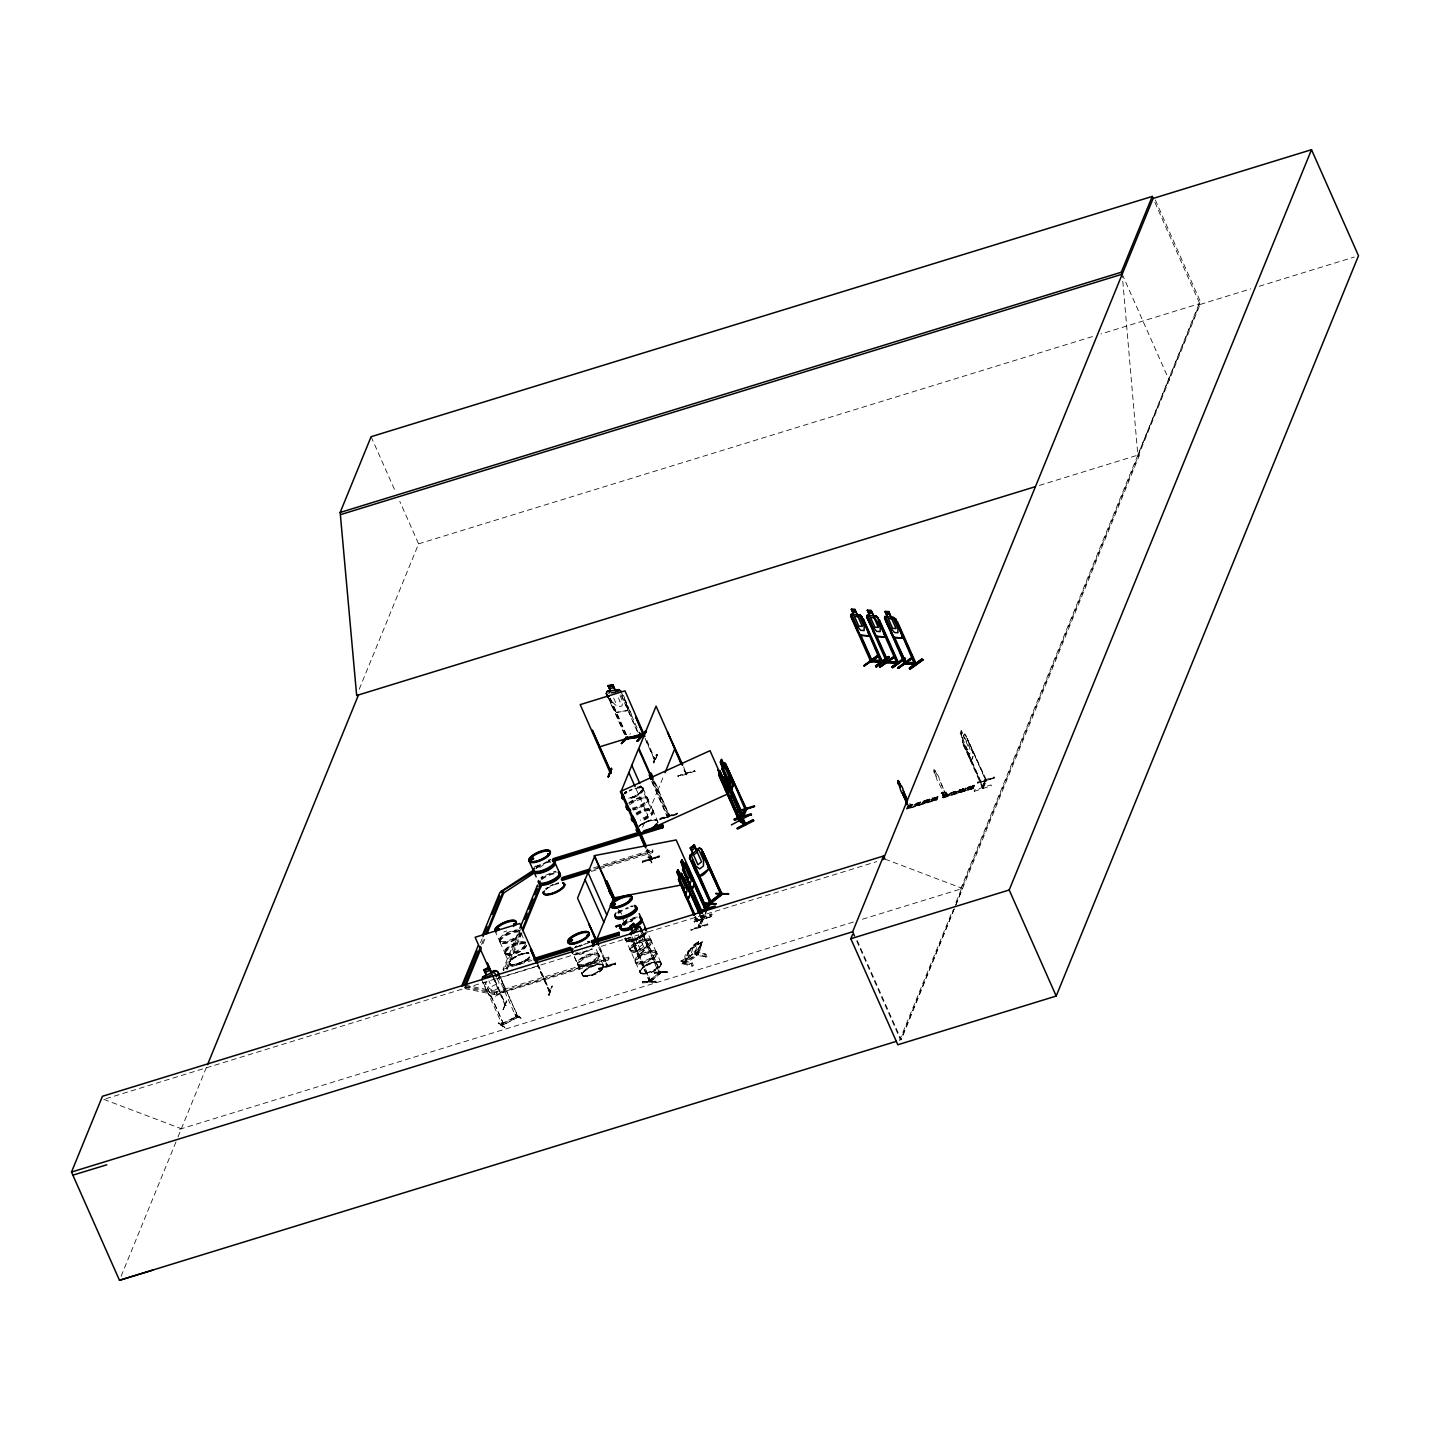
<?xml version="1.0" encoding="UTF-8"?>
<svg xmlns="http://www.w3.org/2000/svg" width="1430" height="1430" viewBox="0 0 1430 1430"><rect width="100%" height="100%" fill="white"/><g stroke="black" fill="none" stroke-linecap="round" stroke-linejoin="round"><path stroke-width="0.75" stroke-dasharray="5 3.75" d="M624.981 938.992C629.468 944.622 641.409 937.562 645.842 933.218A11.547 3.915 -23.9 0 1 632.757 940.422A11.547 3.915 -23.9 0 1 625.625 938.348M598.634 968.271L615.436 963.051L598.634 968.271L598.866 969.576L615.669 964.356L615.454 963.034M598.938 969.129L615.722 963.749L598.92 968.968M642.624 862.397L642.41 861.075L659.212 855.873L659.605 856.749L642.696 861.897M659.23 855.998L642.41 861.218M660.767 819.462L660.553 818.175L677.373 813.08M660.857 819.05L677.641 813.67L659.999 819.515M691.048 929.983L707.528 923.995L707.922 924.888L690.922 930.34M694.855 919.15L695.069 920.402L712.033 914.807L711.657 913.913L694.873 919.204L712.033 914.807M707.528 924.012L690.762 929.286M974.348 791.291L991.348 785.785L990.954 784.909L974.152 790.093L974.384 791.398M942.549 792.864C942.352 793.847 941.494 792.846 943.925 792.881M942.138 792.846L942.173 793.328M907.71 806.234L938.026 796.85M973.294 788.466L942.817 798.119L941.905 795.652L974.098 785.553L941.977 795.455L942.638 796.921L973.33 788.466L943.174 797.297M943.013 797.225L973.33 787.841M943.907 795.455L941.887 792.309L942.924 796.224L942.156 792.238M973.133 788.395L973.937 785.177L970.845 786.125L969.933 789.128L970.845 786.125M942.638 792.774L943.836 795.634L974.366 785.856M943.031 793.346L943.532 792.327M641.105 791.183C643.411 789.146 635.564 799.155 627.949 798.744M942.585 793.614L943.282 793.382M598.723 947.464L607.142 966.609C606.821 960.942 606.874 967.413 607.5 965.75M650.882 859.359L646.807 850.028M669.169 815.887L669.383 813.938L668.954 814.814M654.028 781.12L669.651 816.351L654.618 780.941M703.042 919.49C699.109 931.109 697.518 926.729 699.127 925.836M699.449 914.396L702.005 920.527L702.362 917.935M703.721 914.986L703.971 917.22L703.578 914.95M524.649 953.31C496.371 960.71 513.888 973.687 529.833 957.457A11.547 3.915 -23.9 0 1 513.888 965.143A11.547 3.915 -23.9 0 1 512.709 959.137A11.547 3.915 -23.9 0 1 528.993 953.542M641.069 790.987L642.392 790.54L641.373 791.022M641.873 790.325L640.908 791.094M643.268 789.771L643.428 788.466L642.374 791.237M626.894 938.813L630.094 937.311L629.325 938.116M645.806 933.004L645.359 933.093M925.907 800.639L923.369 801.676L926.032 800.925M959.512 790.558L962.175 789.807M959.727 790.719L962.104 789.7M909.14 804.286L908.175 807.163L909.498 804.447M944.193 795.902L945.534 793.096L944.569 795.92M517.517 1015.497C513.763 1017.409 518.107 1013.959 518.214 1016.998L499.249 974.67M699.86 949.931L702.148 942.245L697.715 953.56L686.615 960.62L685.703 958.726C678.785 952.845 714.911 934.237 697.661 944.604L698.555 941.476L697.715 944.265M688.116 951.2L685.703 958.726M693.121 947.429L693.961 944.479M698.501 941.816L689.939 949.216M694.605 944.444L694.337 945.373L697.447 942.638M684.952 962.998L688.688 950.789C690.833 955.955 678.964 977.405 689.582 950.217M701.504 943.371L696.428 955.615L701.075 942.835L697.751 955.58L685.006 963.427L683.844 960.835L696.267 952.934L705.955 954.221L707.117 956.831L697.411 955.526L696.267 952.934M696.428 955.615L701.075 942.835M676.855 814.51L660.213 819.283M695.177 771.163L678.195 776.812L677.802 775.936L694.623 770.699L695.016 771.592M606.57 964.41L607.41 964.16M649.864 858.5C655.566 859.305 648.201 857.124 651.347 857.285M651.258 856.856L650.489 860.038L645.556 848.491M624.981 924.191C622.086 926.336 627.663 924.245 623.927 922.189C628.592 925.228 622.425 922.565 622.497 916.219M667.703 816.351L667.113 816.441M685.381 772.969C684.773 772.611 687.741 777.044 685.864 773.451M652.241 858.983L647.093 849.331M653.206 780.583L669.312 815.708M505.237 1005.469C507.775 1005.683 502.448 1005.093 505.38 1003.628M503.11 1009.652L506.381 1000.786L503.128 1009.687L506.774 1001.661M538.091 965.089L549.871 992.045L548.459 990.704L549.388 990.364M548.155 994.833C554.322 986.235 552.874 979.586 549.013 995.566M654.6 757.471C651.955 758.293 656.996 757.114 654.44 759.276L645.127 738.273M653.653 763.084C659.999 742.367 656.227 764.728 653.26 762.19L656.442 754.325L657.282 755.058M657.192 754.969L653.725 762.941M954.221 908.926L901.24 1039.825L857.339 940.743M884.956 859.09L962.497 888.459L955.043 906.87L1139.674 454.561L1037.483 486.003M359.216 689.26L418.597 543.847L399.774 501.394M121.139 1276.204L177.177 1138.977M178.017 1136.921L206.653 1066.762M480.48 942.745L482.142 938.688M481.499 944.479L484.001 938.384M482.929 943.782L485.414 937.687M520.466 929.572L503.7 970.63L503.11 969.29L519.036 930.304M496.264 993.063L496.889 991.526L608.823 957.099L608.769 959.959L496.853 994.386L496.264 993.063L608.197 958.636L608.823 957.099M506.381 968.289L520.627 933.397A11.69 3.968 -23.9 0 1 504.504 942.334A11.69 3.968 -23.9 0 1 503.217 935.828A11.69 3.968 -23.9 0 1 520.252 931.198M550.854 859.376L537.537 869.19M496.853 994.386L496.836 991.205M506.971 969.612L522.057 932.682M642.606 827.273L657.282 791.326M657.675 790.683L664.217 774.649M591.394 871.406L652.634 852.566L652.67 849.706L601.994 865.293M652.634 852.566L652.67 849.706M711.068 916.719L694.533 921.724M701.451 918.918L702.005 920.527M703.721 916.594C700.629 912.072 703.971 924.406 706.223 910.463M698.591 925.925L699.52 925.049M701.612 919.436L699.109 925.567L702.202 919.258M695.677 916.487L699.824 927.373L703.006 919.562M706.795 910.284L703.935 917.291L703.024 915.057M909.838 803.392L910.731 805.036L909.659 807.664L908.837 805.823L909.569 807.092L910.481 804.875M926.855 799.656C923.709 806.842 930.108 796.206 923.762 800.603L922.69 803.231M929.572 798.816L928.66 801.819L929.572 798.816L932.664 797.869L931.752 800.872L932.664 797.869M968.664 756.881L971.327 761.189L962.265 742.921L962.497 738.488L960.191 733.268L961.246 730.676L963.784 736.11M962.497 738.488L960.37 733.215L961.443 730.623M934.719 797.243C932.146 804.679 935.184 793.275 938.205 796.975M937.794 796.296L937.008 799.906L906.674 809.237M907.621 805.984L937.955 796.671L937.168 799.585L906.584 808.611M982.553 788.359L985.842 780.655C983.804 777.759 987.308 778.975 986.11 781.28L965.625 735.127L964.285 734.144L963.749 735.842M964.463 734.091L961.907 740.311L962.444 742.867M942.638 796.921L943.55 794.705L946.624 793.757L945.713 795.974L945.069 794.508M942.978 797.797L944.032 795.098M964.195 745.262L983.483 788.073M986.253 781.084L967.055 738.238L986.575 780.512L983.268 788.198L962.855 741.616L962.622 738.577M941.154 793.453L946.052 792.077L941.226 793.686M971.077 761.01L973.526 755.058M971.131 761.243L973.705 754.986L965.625 735.127M959.905 789.485L958.994 792.488L959.905 789.485L962.98 788.538L962.068 791.541L962.98 788.538M968.789 786.75C965.661 793.936 972.06 783.318 965.715 787.698L964.642 790.325M973.937 785.177L973.026 788.18M977.78 783.068L994.565 777.902L977.78 783.068L977.387 782.192L994.208 776.99M985.502 781.37L985.163 779.118M985.038 780.351L982.535 786.482L985.61 780.172M960.656 889.031L1199.734 303.571L1100.993 333.941M899.506 1040.629L952.594 910.624M955.973 902.366L1200.11 304.465L1153.134 198.43M954.132 908.944L900.596 1040.021L856.248 939.939M650.972 981.391L650.436 979.639L648.737 980.658L649.435 982.267L660.535 972.847L641.623 930.537M656.173 981.963L642.749 981.677L656.173 981.963L642.553 982.911M655.726 981.212L642.731 981.802M697.625 953.524L700.003 949.86M669.794 816.173L669.061 814.689M623.462 923.047L624.981 922.332M624.159 924.584C626.269 922.636 625.285 922.725 624.016 925.103M509.384 962.247L510.26 960.853M627.055 938.42L628.36 938.616M703.489 915.54L702.559 915.915M698.662 925.353L699.824 927.373L698.555 926.014M702.219 919.883L701.665 918.239M982.088 786.268L983.036 785.892L982.553 786.732M982.803 786.518L981.945 786.786M501.537 1023.719L502.323 1025.203M503.128 1023.165L501.394 1023.773L503.02 1023.237M502.019 1025.399L517.606 1016.998M515.712 1016.176L516.838 1017.803L515.533 1016.265M518.018 1017.123L502.591 1025.381M624.785 924.87L623.516 922.69M607.142 964.767L608.072 965.554M982.857 787.787L982.911 785.856M619.941 927.677L627.377 918.704M623.23 924.227L625.661 921.206M623.82 923.977L626.322 920.866M626.572 921.027L623.963 924.245L625.5 923.905M498.623 1022.647L505.165 1027.473L498.23 1023.791L498.623 1022.718L498.176 1023.844M504.897 1027.473L498.82 1023.469M649.613 982.07L629.289 936.561M658.622 972.346L660.303 971.274L661.035 972.847L642.088 930.501M660.142 971.471L658.783 972.15L659.766 973.866L660.213 971.471M660.839 973.026L649.989 982.213L649.506 980.497L658.819 972.793M650.722 859.948L652.169 859.251L647.665 849.152M627.609 710.46L616.348 712.301L612.505 707.528L608.966 699.538M612.594 707.439L616.401 712.39M627.162 705.169C628.986 719.63 626.304 696.964 622.729 695.159M652.009 862.665L648.451 856.338L652.009 862.665L651.079 863.094L648.63 857.142M651.544 861.897L651.079 863.094M651.025 981.373L632.221 938.867L630.755 939.742L632.221 938.867M654.404 757.757L654.976 759.419L645.895 738.023M528.278 958.958L529.815 957.439M504.683 1003.86L505.451 1005.326M494.083 978.638L505.952 1005.54L495.048 980.301M549.245 991.937L550.175 991.616L538.198 964.821M549.942 991.973L537.323 965.339M625.196 939.456L625.321 938.098A11.547 3.915 -23.9 0 0 632.596 940.064A11.547 3.915 -23.9 0 0 645.52 932.807L641.945 935.846M656.727 952.63L655.673 951.2L656.835 953.131A11.69 3.968 -23.9 0 0 639.979 956.295A11.69 3.968 -23.9 0 0 641.337 963.177A11.69 3.968 -23.9 0 0 656.835 953.077L661.286 963.641A11.529 3.915 -23.9 0 0 644.716 966.805A11.529 3.915 -23.9 0 0 646.038 973.598C654.332 974.331 671.635 957.725 652.527 962.658C646.342 961.997 632.31 975.868 645.985 973.651M693.121 947.268L690.476 949.699L688.903 954.883L690.583 955.615L698.037 949.073L699.61 943.871L697.536 944.461M667.435 815.744L668.007 817.406L650.185 776.812M650.9 857.678L651.865 858.072M637.387 943.192L640.765 940.314M643.715 935.327L647.558 947.464L639.049 954.722L647.701 947.464L646.521 941.315M642.553 983.071L642.785 981.659M654.261 973.133L667.881 972.025L653.885 972.239L666.952 971.631L667.274 972.543M648.916 980.515L649.989 979.657M659.266 972.775L650.185 980.104M630.308 733.536L629.969 734.341M624.32 793.096L626.429 791.559A11.547 3.915 -23.9 0 0 624.392 793.114M547.94 887.529L545.831 889.085A11.547 3.915 -23.9 0 1 553.196 884.795M638.906 826.004C642.731 823.072 656.084 815.279 657.854 822.661A11.547 3.915 -23.9 0 0 651.883 820.445A11.529 3.915 -23.9 0 0 639.139 826.326A11.547 3.915 -23.9 0 1 651.883 820.445A11.529 3.915 -23.9 0 1 657.675 822.768M642.142 936.293L644.233 934.737M642.392 967.967L644.483 966.43M660.338 972.972L659.659 971.435M650.185 982.035L631.22 939.725M535.678 868.814L546.546 861.718M464.303 987.326L494.137 993.314L496.889 991.526L467.056 985.52M464.893 988.648L494.726 994.637L609.412 958.422M503.7 1024.792L502.717 1023.04L515.944 1016.837L503.306 1023.344M698.68 941.637L693.961 944.64M690.011 950.736L688.688 950.789M694.14 952.434L696.481 955.312L694.14 952.434L695.302 951.701L705.955 954.221M683.844 960.835L692.227 962.819L693.389 965.411L692.227 966.144L682.003 963.713L680.841 961.121L695.338 952.72M682.003 963.713L696.481 955.312M680.841 961.121L691.083 963.552L692.227 962.819M651.222 858.661L650.328 857.249M624.356 924.459L623.266 922.654M982.303 786.125L982.66 788.466M518.107 1017.123L499.034 974.527M513.96 957.725L516.462 956.259M641.927 935.863L633.901 939.617L625.553 939.867M625.768 923.601L624.445 923.834M649.774 858.215L651.329 857.821M496.389 984.054L491.509 986.664L488.917 980.819M504.415 991.473L503.682 985.359L504.415 991.473L492.045 997.997L487.952 993.779L481.731 979.747M521.163 1018.643L515.086 1014.657L522.039 1018.446L514.818 1014.067M686.311 774.291L682.718 767.696M985.413 779.725L984.734 779.904M549.317 991.866L537.43 965.053M636.135 795.795L630.612 798.065M643.536 822.983L646.271 821.714M647.004 964.964L649.756 963.677M647.897 857.607L648.451 856.338M652.169 859.251L650.364 859.841L652.348 859.18M628.539 938.384L627.573 938.652M501.626 1023.987L502.627 1025.399L483.394 982.893M548.923 995.477L552.087 987.594L551.319 986.968M677.856 775.954L694.676 770.734M668.382 814.993L669.508 814.385M660.034 819.73L659.659 818.836L676.515 813.652M642.696 861.968L659.605 856.749L642.588 862.254M624.284 922.654L623.552 924.138M622.193 924.048L632.703 920.795M622.694 924.423L631.166 921.885M418.597 543.847L1092.466 336.568M1200.11 304.465L1250.803 288.878M1259.24 286.268L1354.282 257.043M971.649 749.177L973.812 755.111M593.539 867.903L599.867 865.954M597.132 868.135L652.044 851.243M594.129 869.226L600.457 867.277M602.566 866.634L653.26 851.047M936.811 774.291L934.88 770.538L936.811 774.291A4.111 1.287 72.9 0 1 939.421 779.493L945.319 793.489L939.421 779.493M934.898 770.055L933.754 769.662L934.165 772.307L934.094 769.412L935.113 770.466M935.863 776.115L936.096 776.043A4.111 1.287 72.9 0 0 938.42 781.978L944.604 795.241M994.744 777.473L977.745 782.854M907.424 806.502L938.08 797.243L907.675 806.806M974.223 786.125L943.657 796.01L974.027 786.643L974.098 785.553M907.514 807.128L937.883 797.797L937.955 796.671M906.495 808.039L937.383 798.995L906.87 808.325M942.71 797.493L973.383 788.234M908.854 808.29L937.115 798.762M530.244 959.619L507.007 966.752L507.596 968.092M503.11 969.29L531.728 960.495M575.164 947.304L590.858 942.316M105.945 1098.705L592.753 948.966M601.279 946.338L637.583 935.184M648.255 931.895L876.715 861.629M496.031 979.014L538.681 965.894M702.702 915.844L703.81 915.307M694.319 921.939L711.318 916.558L693.961 921.278L694.354 922.153M179.519 1129.307L853.907 921.867M862.451 919.24L962.497 888.459M641.712 790.862L642.07 790.879A11.547 3.915 -23.9 0 1 627.824 798.369A11.529 3.915 -23.9 0 0 641.373 791.648A11.529 3.915 -23.9 0 0 639.442 786.858L642.696 787.519M654.297 759.616L645.019 738.541M666.952 971.631L654.368 972.883M623.891 922.243L625.053 922.028M616.294 712.498L627.806 710.621M505.237 1005.737L493.422 978.603M625.679 923.53L625.643 923.583A11.512 3.897 -23.9 0 0 623.516 925.174M524.685 953.292L528.957 953.113M623.552 922.654L624.874 924.852M686.918 774.202L686.328 772.611M654.314 972.9L667.256 972.257M702.273 942.388L700.843 942.352L702.094 942.531M639.532 786.822L641.444 786.947M513.084 965.214L509.902 964.589M982.696 788.377L962.515 742.849M626.93 940.457L625.661 939.939M548.369 860.538L550.818 862.236L548.959 861.861M465.501 986.432L497.479 992.849M707.117 956.831L696.446 954.293L695.302 951.701M685.006 963.427L693.389 965.411M942.942 792.56L943.782 792.846M103.818 1099.366L181.36 1128.735M640.443 973.276L641.712 973.794M603.12 964.928C596.56 963.105 581.474 968.003 582.797 975.868M582.797 975.85C589.285 977.62 604.55 972.829 603.12 964.892M642.714 787.465L643.357 788.448M514.675 1014.049L521.146 1018.929M498.873 1023.397L505.165 1027.473M652.759 810.095L647.004 797.529L647.54 798.351M656.209 952.023L650.954 940.064M641.57 935.166A11.494 3.897 -23.9 0 1 625.017 938.33L636.153 963.23L635.635 962.408M599.063 955.222L598.026 953.774L599.206 955.651A11.69 3.968 -23.9 0 0 582.332 958.869A11.69 3.968 -23.9 0 0 583.69 965.75A11.69 3.968 -23.9 0 0 599.188 955.651L603.657 966.162A11.547 3.915 -23.9 0 1 588.391 976.172A11.547 3.915 -23.9 0 1 587.051 969.379A11.547 3.915 -23.9 0 1 603.692 966.179L603.353 965.572A11.458 3.879 -23.9 0 0 586.8 968.718A11.458 3.879 -23.9 0 0 588.123 975.457A11.458 3.879 -23.9 0 0 603.317 965.554M652.67 809.791L657.8 821.66M964.285 734.144L965.625 735.27M525.311 942.781L525.543 942.96A11.69 3.968 -23.9 0 0 508.401 947.518A11.69 3.968 -23.9 0 0 509.688 954.042A11.69 3.968 -23.9 0 0 525.847 944.962M704.418 916.451L702.791 915.271M488.113 993.653L492.152 997.8M639.192 954.454L635.76 950.45L639.192 954.704M967.181 751.358L969.558 754.236L970.541 751.823L969.218 746.353L961.246 730.676M500 942.191L505.594 954.543L505.094 953.721M500.393 942.763L494.941 930.841M651.043 940.368L646.771 930.751M596.31 949.556L598.598 954.65M577.935 964.928L582.457 974.938L573.591 955.079L577.237 963.248M598.509 954.543L598.437 954.436A11.512 3.897 -23.9 0 0 581.867 957.617A11.512 3.897 -23.9 0 0 583.19 964.392A11.512 3.897 -23.9 0 0 598.437 954.436M505.076 953.721L509.545 963.677M635.653 962.479L640.104 972.364M656.084 951.862A11.512 3.897 -23.9 0 1 640.837 961.818A11.512 3.897 -23.9 0 1 639.514 955.043A11.512 3.897 -23.9 0 1 656.084 951.862L656.138 951.915M685.864 958.618L686.74 960.46M1155.351 200.003L1200.163 301.104L1137.833 455.133L1122.371 276.401M1122.192 274.203L1169.168 380.237M964.767 745.084L983.625 787.555M946.052 792.077L946.875 793.918L945.802 796.546L944.98 794.705M934.165 772.307L936.096 776.043M941.887 792.309L943.264 795.42M683.594 766.82L686.65 774.935L683.004 766.998M624.302 698.09L628.771 708.19M629.665 710.21L632.346 716.269M620.87 691.262L638.316 730.73M622.068 696.285L638.173 732.643M620.87 694.587L637.887 732.947M620.03 695.624L622.622 701.469L622.05 706.027L617.51 706.724L613.238 702.934L611.504 699.038M618.475 697.947L620.191 701.844L615.651 702.559L613.077 696.714M651.633 778.581L668.847 817.138M651.633 781.424L667.327 816.977M610.235 698.108L628.145 738.506M609.949 698.43L626.054 734.788M608.894 698.323L625.017 734.68M608.34 697.447L624.713 735.002M701.218 915.522L702.774 920.312L700.039 914.217M643.053 788.395L647.45 798.172M640.729 785.535L650.578 807.753M695.087 916.666L699.86 927.301M694.801 917.381L699.27 927.48M635.993 788.734L647.629 814.993M704.811 954.954L705.955 957.564M691.083 963.552L692.227 966.144M682.807 960.674L683.969 963.284M681.878 960.46L683.04 963.051M642.874 935.399L659.874 973.776M640.622 931.377L659.302 973.902M640.855 934.863L642.588 938.759L642.624 944.479L639.228 947.375L635.581 944.73L632.114 936.936M638.173 934.469L644.93 949.699M634.795 937.347L641.552 952.577M619.905 910.374L621.621 914.271M631.756 938.902L650.561 981.302L649.631 979.872M618.225 909.105L619.941 913.001M608.197 958.636L608.769 959.959M599.599 946.588L607.768 966.358L599.009 946.767M371.103 436.704L395.306 491.294M521.199 933.379L525.561 943.157A11.512 3.897 -23.9 0 0 524.989 942.316M498.284 973.562L503.557 985.467M497.586 975.296L516.427 1017.946M497.283 978.763L499.016 982.66L498.248 988.237L493.35 990.847L488.881 988.076L486.289 982.231M494.137 993.314L494.726 994.637M586.765 951.075A11.69 3.968 -23.9 0 1 576.147 954.346M577.148 947.178A11.69 3.968 -23.9 0 1 585.245 943.407M587.927 942.727A11.69 3.968 -23.9 0 1 590.286 942.442M591.555 948.734A11.512 3.897 -23.9 0 1 573.466 954.311M580.026 946.428A11.512 3.897 -23.9 0 1 582.743 945.159M580.902 952.773A11.69 3.968 -23.9 0 1 575.879 953.738M574.771 948.126A11.69 3.968 -23.9 0 1 576.88 946.571M587.659 942.12A11.69 3.968 -23.9 0 1 590.018 941.834M577.988 952.702A11.529 3.915 -23.9 0 1 575.664 952.988M574.574 947.429A11.529 3.915 -23.9 0 1 576.665 945.909M587.301 941.512A11.529 3.915 -23.9 0 1 589.625 941.244M636.886 815.029A11.529 3.915 -23.9 0 1 653.313 811.364A11.529 3.915 -23.9 0 1 640.855 821.16M636.493 814.331A11.69 3.968 -23.9 0 1 653.153 810.631A11.69 3.968 -23.9 0 1 640.533 820.534M638.96 825.95A11.547 3.915 -23.9 0 1 651.687 820.034A11.547 3.915 -23.9 0 1 657.532 822.393M634.902 788.86A11.458 3.879 -23.9 0 1 643.321 790.54A11.458 3.879 -23.9 0 1 630.916 798.637M624.892 794.079A11.458 3.879 -23.9 0 1 626.966 792.56M629.432 791.112A11.458 3.879 -23.9 0 1 632.149 789.861M637.297 787.537A11.547 3.915 -23.9 0 1 642.249 791.291A11.547 3.915 -23.9 0 1 627.967 798.726M624.553 793.453A11.547 3.915 -23.9 0 1 626.644 791.916M629.129 790.468A11.547 3.915 -23.9 0 1 631.863 789.199M631.309 802.623A11.69 3.968 -23.9 0 1 648.165 799.406L648.183 799.406A11.69 3.968 -23.9 0 1 632.668 809.505M636.028 813.062A11.512 3.897 -23.9 0 1 652.42 809.416L652.527 809.612A11.512 3.897 -23.9 0 1 639.997 819.175M629.629 804.858A11.512 3.897 -23.9 0 1 643.911 798.709A11.512 3.897 -23.9 0 1 646.825 803.177A11.512 3.897 -23.9 0 1 633.043 810.095M636.243 813.724A11.69 3.968 -23.9 0 1 652.884 810.024A11.69 3.968 -23.9 0 1 640.265 819.944M628.932 803.571A11.69 3.968 -23.9 0 1 643.446 797.35A11.69 3.968 -23.9 0 1 646.396 801.89A11.69 3.968 -23.9 0 1 632.4 808.915M628.753 802.891A11.529 3.915 -23.9 0 1 643.053 796.742A11.529 3.915 -23.9 0 1 645.967 801.229A11.529 3.915 -23.9 0 1 632.167 808.147M637.137 787.179A11.547 3.915 -23.9 0 1 642.088 790.933M624.392 793.06A11.529 3.915 -23.9 0 1 626.483 791.541M526.437 945.123A11.529 3.915 -23.9 0 1 511.994 954.918A11.529 3.915 -23.9 0 1 508.365 949.323A11.529 3.915 -23.9 0 1 525.865 944.265M526.115 945.57A11.69 3.968 -23.9 0 1 509.956 954.632A11.69 3.968 -23.9 0 1 508.669 948.126A11.69 3.968 -23.9 0 1 525.704 943.514M521.092 932.682A11.69 3.968 -23.9 0 1 506.452 942.602A11.69 3.968 -23.9 0 1 502.788 936.936A11.69 3.968 -23.9 0 1 520.52 931.806M525.382 944.336A11.512 3.897 -23.9 0 1 510.296 953.131A11.512 3.897 -23.9 0 1 506.881 947.875A11.512 3.897 -23.9 0 1 523.738 941.798M521.217 933.433A11.512 3.897 -23.9 0 1 506.828 943.192A11.512 3.897 -23.9 0 1 503.199 937.615A11.512 3.897 -23.9 0 1 520.663 932.575M520.216 932.628A11.529 3.915 -23.9 0 1 504.272 941.566A11.529 3.915 -23.9 0 1 503.02 935.149A11.529 3.915 -23.9 0 1 519.823 930.59M506.613 930.948A11.512 3.897 -23.9 0 1 503.825 931.949M541.738 879.629A11.529 3.915 -23.9 0 1 554.447 873.712M541.327 878.967A11.69 3.968 -23.9 0 1 554.214 872.961M546.063 889.442A11.547 3.915 -23.9 0 1 561.132 883.222M536.572 867.939A11.512 3.897 -23.9 0 1 549.245 862.022M541.058 878.36A11.69 3.968 -23.9 0 1 543.168 876.804M545.688 875.339A11.69 3.968 -23.9 0 1 556.306 872.068M536.143 867.259A11.69 3.968 -23.9 0 1 540.772 864.238M540.88 877.68A11.512 3.897 -23.9 0 1 542.953 876.143M553.571 871.764A11.512 3.897 -23.9 0 1 555.895 871.478M535.875 866.651A11.69 3.968 -23.9 0 1 537.984 865.096M534.141 867.474A11.529 3.915 -23.9 0 1 535.678 865.972M548.387 860.056A11.529 3.915 -23.9 0 1 550.711 859.77M545.831 888.781A11.458 3.879 -23.9 0 1 547.904 887.261M550.371 885.814A11.458 3.879 -23.9 0 1 553.088 884.544M555.841 883.561A11.458 3.879 -23.9 0 1 558.469 882.9M628.074 922.189A11.512 3.897 -23.9 0 1 636.207 919.275M623.087 924.495A11.69 3.968 -23.9 0 1 638.334 918.203M617.903 912.787A11.69 3.968 -23.9 0 1 628.11 907.478M630.791 906.799A11.69 3.968 -23.9 0 1 633.15 906.513M622.64 923.208A11.512 3.897 -23.9 0 1 629.933 918.972M632.703 917.971A11.512 3.897 -23.9 0 1 637.655 917.023M618.332 913.466A11.512 3.897 -23.9 0 1 628.378 908.229M622.819 923.887A11.69 3.968 -23.9 0 1 627.448 920.866M630.219 919.579A11.69 3.968 -23.9 0 1 638.066 917.613M617.635 912.197A11.69 3.968 -23.9 0 1 619.744 910.642M630.523 906.191A11.69 3.968 -23.9 0 1 632.882 905.905M645.341 932.414A11.547 3.915 -23.9 0 1 633.722 939.188A11.547 3.915 -23.9 0 1 625.089 938.652M625.411 937.865A11.547 3.915 -23.9 0 0 632.543 939.957A11.547 3.915 -23.9 0 0 645.574 932.914M661.321 963.623A11.529 3.915 -23.9 0 1 646.038 973.598M646.789 932.521A11.458 3.879 -23.9 0 1 634.384 940.618A11.458 3.879 -23.9 0 1 625.982 938.92M651.669 941.315L651.633 941.369A11.69 3.968 -23.9 0 1 636.135 951.486A11.69 3.968 -23.9 0 1 634.795 944.604A11.69 3.968 -23.9 0 1 651.633 941.369L651.669 941.369M692.835 948.197L691.262 953.381L695.677 950.575L697.25 945.373L692.835 948.197M961.496 732.249L961.639 735.538L961.496 732.249M964.374 737.898L963.391 740.311L967.699 750.053L968.7 747.64L964.374 737.898M503.843 1024.684L484.842 982.124L503.843 1024.684M558.647 883.114L555.984 883.758A11.547 3.915 -23.9 0 1 558.63 883.132M650.99 940.261L650.936 940.225A11.529 3.915 -23.9 0 0 634.312 943.335A11.529 3.915 -23.9 0 0 635.635 950.128A11.529 3.915 -23.9 0 0 650.918 940.154L650.954 940.207M656.96 953.828L656.942 953.756A11.529 3.915 -23.9 0 0 640.354 956.992A11.529 3.915 -23.9 0 0 641.695 963.784A11.529 3.915 -23.9 0 0 656.978 953.81M651.794 942.12L651.758 942.066A11.512 3.897 -23.9 0 0 635.188 945.302A11.512 3.897 -23.9 0 0 636.511 952.076A11.512 3.897 -23.9 0 0 651.776 942.12L651.776 942.048M599.313 956.33L599.259 956.277A11.529 3.915 -23.9 0 0 582.707 959.566A11.529 3.915 -23.9 0 0 584.048 966.358A11.529 3.915 -23.9 0 0 599.331 956.384M588.213 975.778A11.547 3.915 -23.9 0 0 603.532 965.804A11.547 3.915 -23.9 0 0 586.872 968.986A11.547 3.915 -23.9 0 0 588.213 975.778M583.422 965.161A11.69 3.968 -23.9 0 0 598.92 955.043A11.69 3.968 -23.9 0 0 582.064 958.279A11.69 3.968 -23.9 0 0 583.422 965.161M513.638 964.428A11.458 3.879 -23.9 0 0 529.386 956.831A11.494 3.897 -23.9 0 1 513.62 964.428A11.494 3.897 -23.9 0 1 512.441 958.44A11.494 3.897 -23.9 0 1 528.635 952.898A11.458 3.879 -23.9 0 0 512.476 958.458A11.458 3.879 -23.9 0 0 513.638 964.428M645.77 972.9A11.458 3.879 -23.9 0 0 660.964 962.98A11.458 3.879 -23.9 0 0 644.447 966.144A11.458 3.879 -23.9 0 0 645.77 972.9M645.86 973.222A11.547 3.915 -23.9 0 0 661.178 963.23A11.547 3.915 -23.9 0 0 644.519 966.412A11.547 3.915 -23.9 0 0 645.86 973.222M641.069 962.587A11.69 3.968 -23.9 0 0 656.567 952.469A11.69 3.968 -23.9 0 0 639.711 955.705A11.69 3.968 -23.9 0 0 641.069 962.587M635.867 950.879A11.69 3.968 -23.9 0 0 651.383 940.761A11.69 3.968 -23.9 0 0 634.527 943.997A11.69 3.968 -23.9 0 0 635.867 950.879"/><path stroke-width="1.5" d="M734.251 819.033L734.466 820.284L751.447 814.635L751.054 813.742L734.269 819.086L751.447 814.635L734.52 819.676M906.566 803.821L906.817 803.749M625.661 737.558C630.505 737.058 625.053 741.348 626.108 737.165M638.835 735.521L640.783 734.859L638.906 735.521L639.585 737.076L641.015 736.843L640.318 735.306M639.514 737.058L626.733 738.684L621.407 743.6L625.697 738.917M905.923 804.929L905.673 803.964M745.888 807.861L745.53 810.345L727.048 767.141L746.567 809.398L743.439 817.102L742.814 815.404L745.03 809.237M706.116 910.356C706.724 911.321 707.653 906.405 705.419 908.801M707.171 909.498L685.167 863.094L686.311 864.292M496.46 930.018C498.248 929 494.816 930.179 497.551 930M498.123 928.731L498.909 929.286M498.212 928.392L499.249 929.393L497.247 930.072M513.62 924.727L514.728 923.476L514.371 924.781M515.229 924.03L514.031 923.709M530.762 859.537L532.139 859.001M531.656 859.001L530.977 859.68L532.407 859.448M531.442 858.822L532.425 858.161M533.605 858.733L532.568 859.376L533.372 858.304M547.887 853.639C548.655 854.747 548.977 853.192 548.53 854.282M548.977 853.925L547.833 853.996M569.891 940.207C567.853 943.192 574.806 939.546 571.75 939.617M570.052 941.28L570.32 939.939M569.855 941.154L571.035 940.475M569.962 940.511L571.821 939.707L570.856 939.707M587.623 934.737L586.568 935.863M588.213 935.184L587.39 935.274M623.605 796.26L623.82 796.456M613.434 903.832L612.111 905.458L613.845 905.172M612.523 904.564L614.614 903.689M614.489 903.742L615.4 904.1L613.023 904.868M629.915 900.167L631.256 899.291L630.344 899.273M630.433 898.844L629.468 899.649M690.315 855.301L689.778 858.072L710.978 903.635L704.722 910.999M850.814 616.187L851.279 614.4M884.008 631.881L885.045 636.976L876.322 636.422L866.687 617.152L867.17 615.258L866.83 617.224M884.58 618.386L884.938 616.419L887.655 616.777M884.723 618.278L885.063 616.598M723.544 777.08L745.28 824.985L739.221 820.981M739.399 820.32C747.962 827.738 743.546 818.889 744.601 824.538M631.256 934.988L632.096 931.645M870.87 659.677L871.853 659.731M870.816 661.661L850.653 616.115L851.154 614.221L853.871 614.56L851.565 609.341M872.389 661.321L860.753 635.063M880.29 660.731L881.917 660.392L872.014 660.231M882.453 661.983L871.245 661.25L870.566 659.695M887.655 662.215C887.905 659.069 886.225 662.269 886.957 660.66M886.153 661.161L886.94 662.734L866.812 617.045M888.423 662.34L876.787 636.118M897.021 661.321L896.896 663.288L897.7 662.876M903.903 662.233C908.658 663.502 903.099 661.5 904.69 663.895L915.79 664.521L895.698 618.922L891.033 616.938L888.852 611.611L885.009 611.468L887.458 616.598M904.6 663.877L884.58 618.207L894.09 637.566L902.938 638.03L894.09 637.405L890.64 632.31M885.921 621.371L906.334 663.484M914.074 662.93L915.701 662.591L905.798 662.43M915.54 662.644L916.344 664.199L905.154 663.466L893.518 637.208M608.072 697.536L606.302 693.532L607.106 691.334L618.439 689.76M481.803 979.8L482.768 976.922L486.236 975.153L483.858 969.898L489.167 967.127M723.741 764.943L725.01 765.408L729.336 775.149L730.676 780.601L729.747 782.997L723.08 770.377L720.398 762.047L721.399 759.473L723.705 764.693M720.505 762.136L721.578 759.419L733 785.821M722.15 769.054L724.563 762.887L725.707 764.085M722.329 769L723.008 767.284M723.938 764.889L724.635 763.084M723.58 769.09L724.51 766.695M727.906 778.832L728.835 776.436M733.804 783.783L731.374 789.986L733.626 783.855M597.007 943.586L588.659 923.405L598.741 944.64M605.873 882.56L614.489 902.026M645.949 848.097L632.149 816.959L633.007 816.065M650.775 779.475L649.327 774.881L651.347 779.296M650.578 773.326L653.17 779.171M681.002 763.817L667.488 731.963L682.736 764.871M620.477 925.371L616.455 926.461M724.277 774.13L743.493 816.959M737.755 811.99L754.736 806.341L737.719 811.775M742.903 815.386L742.42 814.903M742.76 815.475L743.707 816.405M745.62 809.058L742.617 815.35M745.781 807.825L742.653 817.227L722.061 768.929L731.374 789.986M487.183 963.069L491.491 972.793M592.288 730.426L611.271 772.54M536.465 963.391L530.53 949.484L536.572 963.123M592.395 730.158L611.164 772.808L610.288 773.147L609.555 771.557L610.592 770.967M608.233 777.062L611.736 768.911L608.215 776.955M608.554 776.705L611.486 768.142L608.268 776.061M644.161 736.593L635.653 716.859L644.269 736.325M1035.356 486.665L356.66 695.516L340.161 512.476L371.103 436.704L1152.24 196.428L1153.134 198.43L883.114 859.662M153.403 1269.947L119.477 1280.297L71.5 1172.046L102.442 1096.274L883.579 855.998L884.956 859.09M207.511 1064.707L358.537 694.837L356.696 695.409M478.246 945.48L461.658 986.11L464.911 985.091L480.677 946.517M482.393 935.327L499.803 892.678L533.908 871.567M463.07 985.395L477.173 950.879M482.983 936.65L487.13 926.497M492.099 914.306L499.571 896.038M485.646 934.326L503.074 891.677L501.197 891.301L503.664 892.999L536.304 871.692M481.267 947.84L465.501 986.432L464.911 985.091M487.076 933.611L503.664 892.999L503.074 891.677M519.876 928.249L537.483 885.134L538.073 886.475M524.667 919.311L527.17 913.144M528.85 909.051L533.033 898.791M534.713 894.679L537.233 888.513M522.308 929.303L540.755 884.133M522.897 930.626L541.327 885.456M596.346 940.583L613.524 898.505M665.039 772.647L674.853 748.605M593.557 942.996L618.886 935.202L618.922 932.342L591.484 940.779M552.927 861.575L662.734 827.809L662.787 824.949L643.768 830.794M618.886 935.202L618.922 932.342M662.734 827.809L662.787 824.949M676.891 872.443L678.017 869.726L680.358 875.196L681.109 873.39M681.002 862.362L682.128 859.645L681.181 862.308M678.017 869.726L676.765 872.372L679.375 877.609L678.678 879.343L681.038 873.176L699.735 913.699M681.556 862.808L682.199 861.253L682.325 864.542M682.611 869.315L685.167 863.094M682.789 869.261L683.504 867.527C675.782 846.882 687.044 882.811 690.243 883.24L691.244 880.826L689.921 875.357L681.985 859.948M685.22 863.309L684.487 865.114L681.949 859.698M698.555 912.376L683.629 877.341L700.325 913.502M684.881 874.266L702.184 913.18M687.455 867.956L688.331 867.081L687.455 867.956L706.223 910.463M681.341 884.169L680.483 885.063L681.341 884.169L694.783 914.467M690.207 894.25L688.223 888.262L690.207 894.25L687.669 900.096L685.256 895.859M691.78 890.014L694.211 884.062L692.335 878.181L694.319 884.169M690.279 894.09L687.723 900.328L678.392 879.253L693.908 915.361M701.594 913.359L682.521 869.172L691.834 890.247L694.39 884.008M698.644 911.643L715.447 906.477L698.448 911.857M705.562 908.837L705.92 908.586M341.055 514.478L1122.192 274.203L1121.299 272.218L1152.24 196.428M854.443 935.863L852.638 931.77L883.579 855.998M1153.134 198.43L1311.507 149.703L1358.5 255.738L1056.198 996.049L897.826 1044.758L850.832 938.723L852.477 934.666M1056.198 996.049L1009.205 889.996L1311.507 149.703M703.542 902.795L716.108 903.76L703.292 904.135L715.929 903.706M484.573 978.335L486.415 975.188M738.184 817.889L739.811 817.477L738.041 818.3M739.721 817.245C739.328 819.962 738.881 819.748 740.508 821.07L727.852 792.81M746.299 810.041L725.707 763.924M711.461 902.795L692.674 860.342L691.155 861.2L710.352 903.689L722.168 894.376L702.952 851.958L701.862 852.816L721.328 895.126L720.273 893.786L721.632 892.767L719.969 893.589M530.834 858.894L530.458 859.823L531.799 859.734M496.371 929.947L497.318 929.464M497.157 929.911L498.677 928.624M569.426 940.797L571.428 941.119M613.577 905.262L612.29 904.868M705.651 908.264L706.331 909.802M880.862 662.322L862.63 619.494L863.649 619.565L882.471 661.875M608.912 693.193L610.574 691.065L608.107 685.596L610.324 690.922L607.017 691.441M613.935 901.222L605.319 881.756L606.964 881.184L615.597 900.65M687.365 866.044L685.971 866.312L687.365 866.044L706.831 910.195M693.729 883.829L704.847 908.801L704.4 906.835M702.362 911.857L709.834 902.938L702.505 911.911M703.953 911.303L710.621 903.51L709.87 901.973L720.041 894.215M745.084 823.108L745.888 824.645L726.976 782.246L725.868 782.174L726.976 782.246M744.637 824.681L745.906 824.574L739.846 820.731M608.25 685.846L612.97 684.845L615.186 690.172L618.421 689.582L620.96 691.155L618.35 689.868M606.302 693.532L608.25 697.554M608 696.303L609.341 696.088M621.8 742.599L626.108 738.023M626.304 738.702L621.389 743.511M627.841 738.827L627.806 737.38L639.031 735.914M646.396 731.91L637.047 741.169L645.27 731.159L646.288 731.803M637.047 741.169L645.734 731.892L637.869 741.044M637.744 740.955L646.378 731.874M709.334 901.973L709.834 903.706L721.864 894.286L721.185 892.731M710.71 901.311L709.137 902.169M498.534 928.892L498.337 929.715M570.999 940.44L571.911 940.314L570.159 940.797M571.678 940.69L572.34 939.903L571.321 939.921M633.562 923.333L629.79 926.425L633.079 933.45L636.457 930.573L633.419 923.333L635.724 928.553L638.334 926.443L629.879 933.772M633.508 923.601L630.13 926.479L632.435 931.699M632.221 931.538L629.897 933.629M690.297 847.954L694.39 844.862L690.297 847.954L692.746 853.174L690.064 855.176L689.475 858.107C695.927 867.939 695.838 886.082 708.744 868.993L707.671 862.844L701.344 848.848L699.252 847.972L696.571 850.081L694.247 844.862M690.19 855.301L699.413 848.187L701.236 849.027L707.403 862.916M691.584 861.2L692.674 860.342M701.862 852.816L703.363 851.958M699.359 876L708.744 868.993M715.733 893.357L728.817 893.822L716.001 893.929M720.452 894.233L710.674 901.561M619.941 927.73L619.565 928.571M531.424 858.465L530.816 859.645M854.943 609.502L857.339 614.793M857.249 614.721L859.823 614.954M852.584 618.832L872.068 661.661M869.708 615.436L867.384 610.217L869.762 615.722L868.689 617.331L872.997 627.073L876.697 631.363L880.165 631.595L880.165 627.538L871.102 610.449L873.373 615.83M861.772 616.813L859.645 614.882L861.825 616.777M863.649 619.565L862.183 619.816M873.408 615.669L875.839 616.008M868.6 619.887L888.084 662.698L869.494 621.907M867.17 615.544L875.821 615.83L877.949 617.76L898.147 663.359L887.011 662.68M885.009 611.468L887.529 616.866L886.439 618.493L890.747 628.235L894.465 632.525L897.915 632.757L897.933 628.7L893.607 618.958L890.979 617.099L888.727 611.718L885.206 611.665M877.806 617.867L875.678 615.937M887.583 662.269L898.594 663.037L879.682 620.62L878.217 620.87L897.057 663.341M860.306 635.367L856.999 630.004L860.306 635.367L869.011 635.939L868.135 630.719L869.011 635.939M872.872 631.148L876.322 636.422L885.188 636.886M895.698 618.922L902.795 638.138M913.967 662.984L914.753 664.557L896.413 621.71L897.432 621.764L916.344 664.199M897.432 621.764L895.967 622.032M864.185 665.29L877.055 655.834L877.43 656.71C876.143 659.498 861.557 666.201 864.632 666.112M877.001 655.905L863.988 666.076L877.43 656.71M880.826 660.803L871.567 660.553M875.625 665.987L888.388 656.567L889.317 657.407L876.572 666.898L875.553 665.969L888.477 656.638M875.929 666.845L888.852 657.353L888.352 656.567M875.982 666.72L889.281 657.371M880.219 666.344L893.071 656.871L893.464 657.764L880.004 667.024M880.022 667.113L893.464 657.764M880.022 667.006L893.303 657.603M896.842 661.84L887.601 661.607M888.048 661.268C893.661 663.842 898.648 659.159 897.647 662.912M891.569 667.006L904.457 657.639L905.404 658.533L892.481 667.828L904.886 658.39L891.677 667.095M898.398 668.311L911.214 658.926L910.821 658.032L897.969 667.506L898.398 668.311L911.214 658.926M897.754 668.239L911.053 658.765M914.61 663.002L905.351 662.751M909.319 668.168L922.207 658.801L909.355 668.168L910.338 669.097L923.154 659.659L909.695 668.847M909.712 669.061L923.154 659.695M705.544 906.942L703.918 907.264M501.197 891.301L533.855 869.994M721.256 895.126L702.273 852.816M711.032 902.759L692.245 860.342M531.531 858.787L530.333 859.931L531.549 859.805M498.409 929.053L496.746 929.339L498.587 928.463M498.927 929.625L497.676 930.215M614.328 904.725L612.666 905.44M614.096 905.047L615.383 904.278L613.881 905.387M706.08 908.515L704.883 908.747M738.881 819.462L740.418 818.782M719.933 777.151L739.828 821.374L717.967 769.698L720.416 775.131L718.933 774.023L719.04 775.668M722.275 776.365L719.951 771.002L729.032 792.113L724.349 786.053M718.95 775.561L739.185 821.142M722.096 776.329L723.598 777.241L718.754 774.113M725.064 779.386L745.119 825.021M725.153 789.539L728.067 795.151L732.768 797.94M731.284 793.4L732.714 798.244L728.031 795.009M747.354 816.316L731.391 824.913M744.118 823.448L739.953 820.016M753.538 820.57L753.145 819.694L737.165 828.22L737.558 829.114L753.86 820.766M753.235 819.801L737.236 828.327M489.06 967.395L484.109 969.969L486.486 975.242M482.929 977.065L495.048 970.666M487.183 976.94L492.081 974.313L493.797 978.209M499.034 974.527L497.801 975.439M881.506 661.875L880.934 660.32M914.413 662.573L915.897 664.521M915.289 664.092L899.988 629.79M531.406 858.679L532.711 858.089M633.275 816.655L631.756 817.352L633.383 816.834L646.306 846.042M738.881 816.173C740.722 813.956 744.494 821.446 742.063 821.606L738.488 815.279L742.134 821.392M739.56 817.317L738.166 818.729M741.812 820.749L742.063 821.606M639.121 833.994L728.96 793.382M871.388 660.106L870.298 660.088M870.977 661.643L882.113 662.322L861.915 616.705M905.154 662.322L904.082 662.304M498.301 928.678L496.907 929.464M513.942 924.048L515.032 923.709M613.452 903.885L614.954 903.778M614.06 904.01L612.683 904.797M630.201 899.309L631.202 899.22M745.155 824.252L726.422 781.87M611.182 772.54L610.324 773.076L580.223 704.615L624.981 690.851L644.912 736.361M530.423 949.77L531.299 949.252L537.233 963.159M720.398 762.047L732.071 788.216M724.563 762.887L733.912 783.908L731.91 777.92M737.415 811.132L754.236 805.912M620.137 924.727L615.883 926.014L616.276 926.89M616.241 926.676L620.656 925.156M340.161 512.476L1121.299 272.218M599.009 747.032L643.786 733.268M552.963 858.733L639.55 832.099M552.337 860.252L662.162 826.486M561.865 877.645L589.321 869.208M561.239 879.182L590.804 870.084M562.455 878.967L577.237 874.427M581.456 873.122L587.784 871.174M561.829 880.505L589.285 872.05M898.308 780.887L900.668 785.41A4.111 1.287 72.9 0 1 903.277 790.611L907.496 800.603M898.129 780.494L898.022 783.408L898.326 780.601M900.668 785.41L898.755 781.656M899.72 787.233L899.953 787.161A4.111 1.287 72.9 0 0 902.276 793.096L907.585 804.464M903.277 790.611L907.264 800.675M902.276 793.096L907.353 804.536M686.328 864.131L692.299 878.235M906.012 803.356L905.762 804.661M680.93 873.444L682.217 874.213M691.834 890.247L689.385 885.778M534.462 958.315L570.356 947.268M533.837 959.852L571.839 948.162M592.056 942.102L618.296 933.862M536.536 960.531L572.429 949.484M714.928 906.048L698.144 911.214M71.5 1172.046L852.638 931.77M850.832 938.723L1009.205 889.996M119.477 1280.297L896.342 1041.344M72.876 1175.138L106.803 1164.789M704.311 906.835L705.884 906.531L704.096 907.21M705.008 908.372L693.979 883.525M587.051 936.096L587.927 934.97M611.271 772.504L609.859 771.145M605.569 881.452L606.964 881.184M612.952 898.094L682.038 884.866M608.018 685.703L612.97 684.845M611.343 692.817L615.883 692.102M641.015 736.79L626.501 739.042L625.893 737.558M532.425 858.465L533.551 858.429M871.907 661.715L853.478 620.852M881.952 662.376L861.682 616.884M897.986 663.431L877.716 617.921M641.284 736.45L639.514 732.428M743.689 816.28L724.849 773.934M642.088 931.323L640.175 927.337L641.981 931.466M638.996 735.467L639.782 737.022M707.546 862.844L708.619 868.993M703.792 903.599L716.108 903.76M855.086 609.412L851.225 609.269L853.746 614.668L852.655 616.294L856.963 626.036L860.681 630.326L864.149 630.541L864.149 626.501L859.823 616.759L857.196 614.9L854.89 609.681L851.422 609.448M867.259 610.306L871.102 610.449M867.456 610.503L870.924 610.717M867.027 615.365L869.905 615.615M851.136 614.507L859.68 615.061M884.92 616.705L893.464 617.26L895.466 619.083M878.663 620.549L879.682 620.62M860.306 635.206L869.154 635.832M696.499 850.35L699.252 850.546L703.578 860.288L703.453 866.008L699.753 868.904L695.927 866.276L691.62 856.534L692.817 853.245L690.44 847.954M635.689 928.839L638.263 929.035M491.312 972.579L494.709 972.918L496.425 976.815M494.977 970.613L497.39 971.578L499.088 975.51M618.314 691.727L615.115 690.368L612.88 684.952M638.191 926.443L640.318 927.319M638.209 926.676L640.229 927.498M491.473 972.346C494.369 968.754 499.07 970.97 499.32 975.421M717.788 769.787L719.969 771.145M717.932 770.001L719.791 771.235M718.647 771.092L720.613 773.63L719.415 772.826M727.87 893.464L728.138 894.34M898.094 780.673L898.987 781.584M695.945 871.996L699.502 876M683.755 890.443L686.132 893.321L687.115 890.908L685.792 885.438L677.82 869.78M728.943 785.517L731.552 789.932M740.24 818.872L730.069 795.92M896.413 621.71L898.201 625.75M894.537 637.279L906.298 663.538M886.35 621.049L891.73 633.168M850.939 616.08L857.106 629.986M898.022 783.408L899.953 787.161M720.756 774.917L710.013 750.678L620.334 791.577L644.805 846.721M739.346 817.352L740.043 818.925M682.146 765.05L656.066 706.188L638.888 748.265L652.312 778.564M702.952 851.958L720.845 892.356M694.194 845.13L696.642 850.35M640.157 736.611L639.121 735.145L639.961 736.682M651.168 773.147L652.884 777.044M651.919 779.225L638.495 748.927L621.299 791.005L645.663 845.97M707.189 909.552L676.193 839.964L594.147 855.676L614.203 900.918M627.448 736.968L628.145 738.506M626.966 737.362L627.591 738.952M685.471 874.088L702.47 912.465M682.021 874.266L688.366 888.262M631.792 765.336L639.836 783.515M694.48 915.182L679.447 880.701L679.196 877.663M628.825 772.575L635.099 786.715M639.174 913.627L641.301 918.507M642.177 920.473L646.36 929.858M606.713 881.488L615.329 900.954M614.775 901.329L594.719 856.087L577.541 898.165L598.455 945.337M608.733 890.533L610.467 894.429M588.016 872.514L606.821 914.932M585.067 879.736L603.871 922.153M555.233 863.237L559.541 872.979M528.939 860.628L533.122 870.012M533.98 871.996L536.161 876.858M540.129 885.671L540.701 886.993M537.769 963.874L519.876 923.476L475.118 937.258L490.329 971.596M487.29 962.783L491.598 972.525M901.633 632.99L902.634 637.959M884.026 631.738L885.045 636.976M718.933 774.023L719.219 775.578M591.466 941.351A11.529 3.915 -23.9 0 1 592.235 945.266M572.572 952.362A11.529 3.915 -23.9 0 1 573.055 948.948M592.163 942.549A11.69 3.968 -23.9 0 1 592.932 946.535M572.429 952.845A11.69 3.968 -23.9 0 1 572.59 951.647M593.164 942.459A11.69 3.968 -23.9 0 1 592.681 945.927M572.733 953.113A11.69 3.968 -23.9 0 1 572.322 951.057M592.324 943.317A11.512 3.897 -23.9 0 1 593.968 945.856M656.638 823.787A11.547 3.915 -23.9 0 1 655.119 825.289M638.191 831.384A11.547 3.915 -23.9 0 1 637.423 827.47M627.985 808.325A11.529 3.915 -23.9 0 1 627.216 804.393M633.347 820.784A11.69 3.968 -23.9 0 1 632.578 816.816M633.615 821.392A11.69 3.968 -23.9 0 1 632.847 817.406M630.04 809.201A11.69 3.968 -23.9 0 1 627.395 805.108M624.124 799.495A11.494 3.897 -23.9 0 1 623.355 795.598M623.802 798.941A11.547 3.915 -23.9 0 1 623.033 795.009M630.702 810.399A11.529 3.915 -23.9 0 1 627.055 808.915M635.027 820.141A11.529 3.915 -23.9 0 1 631.524 817.495M635.903 822.089A11.512 3.897 -23.9 0 1 632.418 819.444M630.308 809.809A11.69 3.968 -23.9 0 1 626.769 807.11M656.799 824.163A11.529 3.915 -23.9 0 1 653.188 827.201A11.547 3.915 -23.9 0 0 656.835 824.198M496.568 931.824A11.547 3.915 -23.9 0 1 498.659 925.371A11.547 3.915 -23.9 0 1 513.066 920.169A11.547 3.915 -23.9 0 1 513.495 925.728M495.263 931.395A11.458 3.879 -23.9 0 1 507.829 922.136A11.458 3.879 -23.9 0 1 515.372 925.21M495.477 931.681A11.547 3.915 -23.9 0 1 507.578 921.492A11.547 3.915 -23.9 0 1 513.656 926.104M558.63 873.551A11.529 3.915 -23.9 0 1 550.568 883.222A11.529 3.915 -23.9 0 1 540.2 881.148M552.57 859.877A11.529 3.915 -23.9 0 1 545.885 868.957A11.529 3.915 -23.9 0 1 533.265 868.868M558.183 872.193A11.69 3.968 -23.9 0 1 551.408 881.38A11.69 3.968 -23.9 0 1 538.61 881.291M552.999 860.485A11.69 3.968 -23.9 0 1 544.83 870.298A11.69 3.968 -23.9 0 1 534.32 868.189M554.661 862.362A11.512 3.897 -23.9 0 1 545.384 871.514A11.512 3.897 -23.9 0 1 534.159 870.816M558.987 872.103A11.512 3.897 -23.9 0 1 549.692 881.255A11.512 3.897 -23.9 0 1 538.484 880.558M562.616 882.721A11.458 3.879 -23.9 0 1 555.984 891.748A11.458 3.879 -23.9 0 1 543.436 891.641M558.451 872.783A11.69 3.968 -23.9 0 1 551.676 881.988A11.69 3.968 -23.9 0 1 538.878 881.899M562.991 883.347A11.547 3.915 -23.9 0 1 554.912 893.035A11.547 3.915 -23.9 0 1 544.526 890.962M553.267 861.092A11.69 3.968 -23.9 0 1 546.492 870.28A11.69 3.968 -23.9 0 1 533.694 870.191M562.794 882.936A11.547 3.915 -23.9 0 1 556.109 892.016A11.547 3.915 -23.9 0 1 543.472 891.927M634.33 905.422A11.529 3.915 -23.9 0 1 626.286 915.093A11.529 3.915 -23.9 0 1 615.919 913.019M639.943 917.72A11.69 3.968 -23.9 0 1 634.545 926.247M631.774 927.534A11.69 3.968 -23.9 0 1 621.264 925.425M640.211 918.328A11.69 3.968 -23.9 0 1 634.813 926.855M632.042 928.142A11.69 3.968 -23.9 0 1 621.532 926.032M635.188 907.389A11.512 3.897 -23.9 0 1 629.861 915.79A11.512 3.897 -23.9 0 1 615.758 917.506M639.496 917.131A11.512 3.897 -23.9 0 1 634.187 925.532M631.47 926.801A11.512 3.897 -23.9 0 1 620.245 926.104M641.641 919.597A11.529 3.915 -23.9 0 1 635.063 927.498M632.328 928.767A11.529 3.915 -23.9 0 1 621.085 928.07M635.027 906.62A11.69 3.968 -23.9 0 1 628.253 915.826A11.69 3.968 -23.9 0 1 615.454 915.718M636.028 906.531A11.69 3.968 -23.9 0 1 626.59 915.826A11.69 3.968 -23.9 0 1 615.186 915.129M646.181 929.625A11.458 3.879 -23.9 0 1 646.02 930.787A11.494 3.897 -23.9 0 0 646.199 929.589M721.65 761.028L721.828 764.317L721.65 761.028M678.088 871.335L678.213 874.624L678.088 871.335M680.948 877.001L679.965 879.414L684.291 889.156L685.274 886.725L680.948 877.001M685.077 866.92L684.076 869.333L688.402 879.075L689.385 876.662L685.077 866.92M633.15 924.996L630.97 926.855L631.738 928.588L633.919 926.729L633.15 924.996M641.623 930.537L640.622 931.377L641.623 930.537M693.925 846.524L691.548 848.383L692.317 850.117L694.694 848.258L693.925 846.524M697.286 852.101L693.586 854.979L697.912 864.721L701.594 861.843L697.286 852.101M721.042 778.313L721.042 778.313M488.506 968.7L485.36 970.38L486.128 972.114L489.275 970.434L488.506 968.7M612.362 686.15L609.448 686.597L610.217 688.331L613.148 687.884L612.362 686.15M854.657 610.503L852.423 610.36L853.21 612.094L855.426 612.237L854.657 610.503M870.691 611.557L868.457 611.414L869.226 613.148L871.46 613.291L870.691 611.557M888.441 612.719L886.207 612.558L886.975 614.31L889.21 614.453L888.441 612.719M857.982 616.634L854.514 616.401L858.822 626.143L862.29 626.376L857.982 616.634M873.998 617.689L870.53 617.456L874.856 627.198L878.324 627.43L873.998 617.689M891.748 618.832L888.298 618.618L892.606 628.36L896.074 628.574L891.748 618.832M722.865 778.188L721.024 776.955L725.332 786.697L727.191 787.93L722.865 778.188M573.645 942.924A11.547 3.915 -23.9 0 0 588.963 932.932A11.547 3.915 -23.9 0 0 572.322 936.114A11.547 3.915 -23.9 0 0 573.645 942.924M574.109 943.854A11.458 3.879 -23.9 0 0 589.303 933.933A11.458 3.879 -23.9 0 0 572.787 937.097A11.458 3.879 -23.9 0 0 574.109 943.854M573.823 943.317A11.547 3.915 -23.9 0 0 589.142 933.325A11.547 3.915 -23.9 0 0 572.483 936.507A11.547 3.915 -23.9 0 0 573.823 943.317M622.908 794.597A11.494 3.897 -23.9 0 0 623.677 798.494A11.529 3.915 -23.9 0 1 622.872 794.58M636.725 829.221A11.529 3.915 -23.9 0 0 638.37 831.76A11.547 3.915 -23.9 0 1 636.725 829.257M534.749 861.45A11.547 3.915 -23.9 0 0 550.067 851.458A11.547 3.915 -23.9 0 0 533.408 854.657A11.547 3.915 -23.9 0 0 534.749 861.45M535.213 862.379A11.458 3.879 -23.9 0 0 550.407 852.477A11.458 3.879 -23.9 0 0 533.891 855.641A11.458 3.879 -23.9 0 0 535.213 862.379M534.927 861.843A11.547 3.915 -23.9 0 0 550.228 851.851A11.547 3.915 -23.9 0 0 533.587 855.051A11.547 3.915 -23.9 0 0 534.927 861.843M616.509 906.942A11.529 3.915 -23.9 0 0 631.792 896.968A11.529 3.915 -23.9 0 0 615.168 900.149A11.529 3.915 -23.9 0 0 616.509 906.942A11.547 3.915 -23.9 0 0 631.828 897.003A11.547 3.915 -23.9 0 0 615.186 900.185A11.547 3.915 -23.9 0 0 616.509 906.995M616.974 907.907A11.458 3.879 -23.9 0 0 632.167 898.004A11.458 3.879 -23.9 0 0 615.651 901.168A11.458 3.879 -23.9 0 0 616.974 907.907M616.688 907.371A11.547 3.915 -23.9 0 0 632.006 897.397A11.547 3.915 -23.9 0 0 615.347 900.578A11.547 3.915 -23.9 0 0 616.688 907.371M645.627 928.767A11.458 3.879 -23.9 0 0 644.394 928.267A11.494 3.897 -23.9 0 1 645.645 928.731"/></g></svg>
